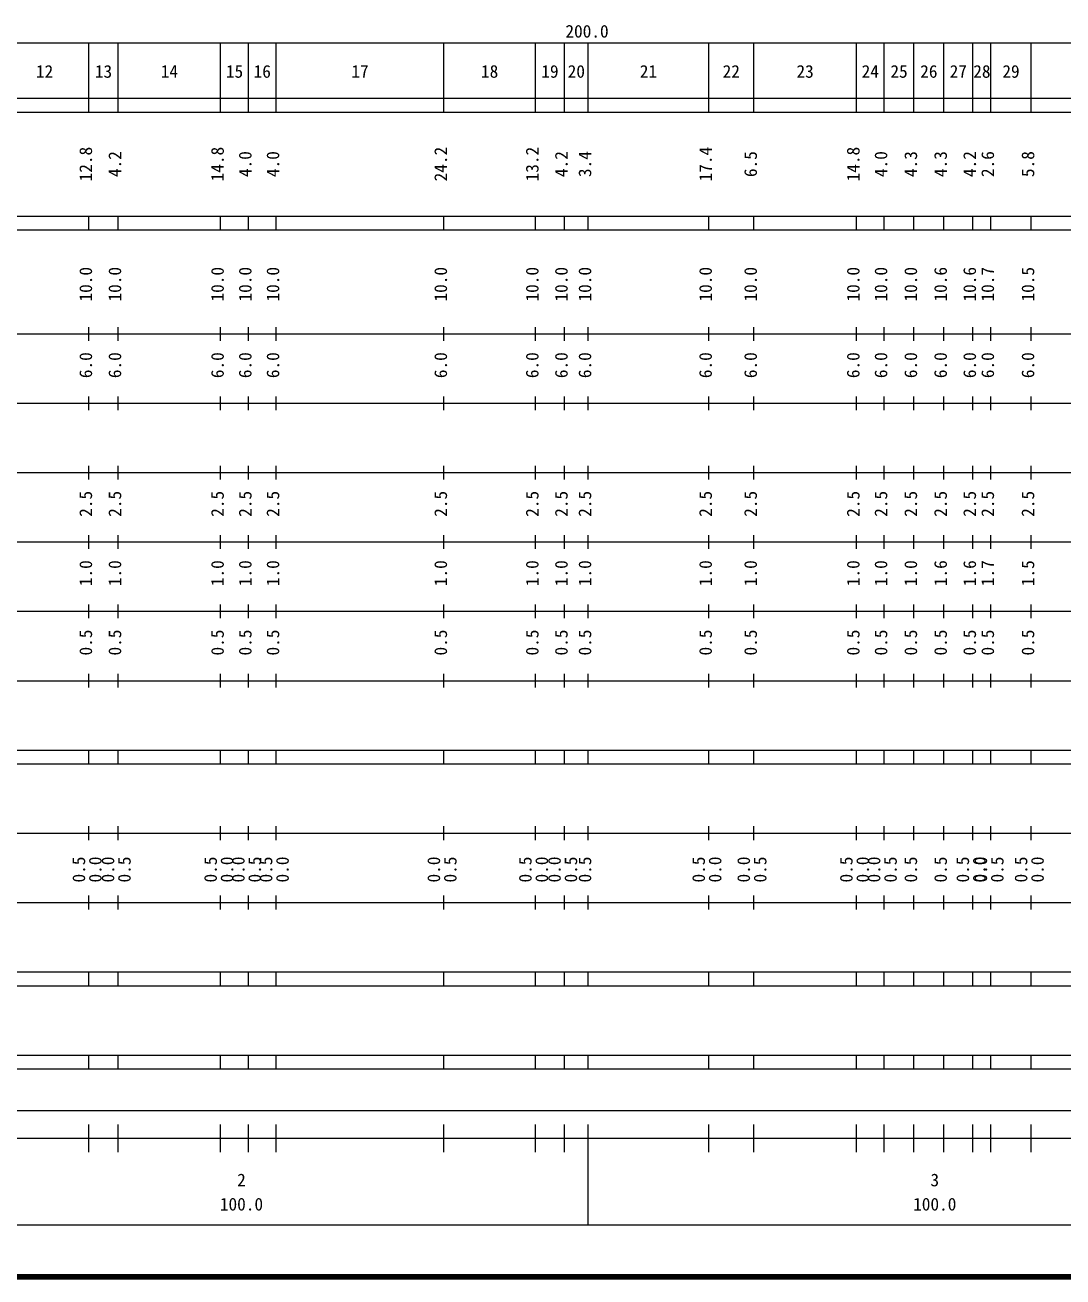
# Model space of a CAD drawing. Units: millimetres on the paper, enlarged 1000 times. Extents: x 40000 to 680000, y 20000 to 380000.
# Drawn here: x 186783 to 336494, y 20000 to 200558 of the extents above; entities that cross this region are included whole.
import ezdxf
from ezdxf.enums import TextEntityAlignment as Align

# ---------------------------------------------------------------- set-up
doc = ezdxf.new("R2010")
doc.units = ezdxf.units.MM
doc.header["$LTSCALE"] = 1000
doc.layers.add('M-TTL', color=2, linetype='Continuous', lineweight=140)
doc.layers.add('M-TTL-BAND', color=7, linetype='Continuous', lineweight=13)
doc.styles.add('ＭＳ ゴシック', font='')
doc.styles.get('ＭＳ ゴシック').set_extended_font_data('MS Gothic')

msp = doc.modelspace()

# ---------------------------------------------------------------- linework, layer by layer
at = {"layer": 'M-TTL'}
msp.add_line((40000, 20000), (680000, 20000), dxfattribs=at)
at = {"layer": 'M-TTL-BAND'}
for p, q in [((68000, 198000), (579000, 198000)), ((196000, 188000), (196000, 198000)), ((200200, 188000), (200200, 198000)), ((215000, 188000), (215000, 198000)), ((219000, 188000), (219000, 198000)), ((223000, 188000), (223000, 198000)), ((247200, 188000), (247200, 198000)), ((260400, 188000), (260400, 198000)), ((264600, 188000), (264600, 198000)), ((268000, 188000), (268000, 198000)), ((285400, 188000), (285400, 198000)), ((291900, 188000), (291900, 198000)), ((306700, 188000), (306700, 198000)), ((310700, 188000), (310700, 198000)), ((315000, 188000), (315000, 198000)), ((319300, 188000), (319300, 198000)), ((323500, 188000), (323500, 198000)), ((326100, 188000), (326100, 198000)), ((331900, 188000), (331900, 198000)), ((40000, 190000), (579000, 190000)), ((40000, 188000), (579000, 188000)), ((40000, 173000), (579000, 173000)), ((196000, 171000), (196000, 173000)), ((200200, 171000), (200200, 173000)), ((215000, 171000), (215000, 173000)), ((219000, 171000), (219000, 173000)), ((223000, 171000), (223000, 173000)), ((247200, 171000), (247200, 173000)), ((260400, 171000), (260400, 173000)), ((264600, 171000), (264600, 173000)), ((268000, 171000), (268000, 173000)), ((285400, 171000), (285400, 173000)), ((291900, 171000), (291900, 173000)), ((306700, 171000), (306700, 173000)), ((310700, 171000), (310700, 173000)), ((315000, 171000), (315000, 173000)), ((319300, 171000), (319300, 173000)), ((323500, 171000), (323500, 173000)), ((326100, 171000), (326100, 173000)), ((331900, 171000), (331900, 173000)), ((40000, 171000), (579000, 171000)), ((40000, 156000), (579000, 156000)), ((196000, 155000), (196000, 157000)), ((200200, 155000), (200200, 157000)), ((215000, 155000), (215000, 157000)), ((219000, 155000), (219000, 157000)), ((223000, 155000), (223000, 157000)), ((247200, 155000), (247200, 157000)), ((260400, 155000), (260400, 157000)), ((264600, 155000), (264600, 157000)), ((268000, 155000), (268000, 157000)), ((285400, 155000), (285400, 157000)), ((291900, 155000), (291900, 157000)), ((306700, 155000), (306700, 157000)), ((310700, 155000), (310700, 157000)), ((315000, 155000), (315000, 157000)), ((319300, 155000), (319300, 157000)), ((323500, 155000), (323500, 157000)), ((326100, 155000), (326100, 157000)), ((331900, 155000), (331900, 157000)), ((196000, 145000), (196000, 147000)), ((200200, 145000), (200200, 147000)), ((215000, 145000), (215000, 147000)), ((219000, 145000), (219000, 147000)), ((223000, 145000), (223000, 147000)), ((247200, 145000), (247200, 147000)), ((260400, 145000), (260400, 147000)), ((264600, 145000), (264600, 147000)), ((268000, 145000), (268000, 147000)), ((285400, 145000), (285400, 147000)), ((291900, 145000), (291900, 147000)), ((306700, 145000), (306700, 147000)), ((310700, 145000), (310700, 147000)), ((315000, 145000), (315000, 147000)), ((319300, 145000), (319300, 147000)), ((323500, 145000), (323500, 147000)), ((326100, 145000), (326100, 147000)), ((331900, 145000), (331900, 147000)), ((46000, 146000), (579000, 146000)), ((52000, 136000), (579000, 136000)), ((196000, 135000), (196000, 137000)), ((200200, 135000), (200200, 137000)), ((215000, 135000), (215000, 137000)), ((219000, 135000), (219000, 137000)), ((223000, 135000), (223000, 137000)), ((247200, 135000), (247200, 137000)), ((260400, 135000), (260400, 137000)), ((264600, 135000), (264600, 137000)), ((268000, 135000), (268000, 137000)), ((285400, 135000), (285400, 137000)), ((291900, 135000), (291900, 137000)), ((306700, 135000), (306700, 137000)), ((310700, 135000), (310700, 137000)), ((315000, 135000), (315000, 137000)), ((319300, 135000), (319300, 137000)), ((323500, 135000), (323500, 137000)), ((326100, 135000), (326100, 137000)), ((331900, 135000), (331900, 137000)), ((196000, 125000), (196000, 127000)), ((200200, 125000), (200200, 127000)), ((215000, 125000), (215000, 127000)), ((219000, 125000), (219000, 127000)), ((223000, 125000), (223000, 127000)), ((247200, 125000), (247200, 127000)), ((260400, 125000), (260400, 127000)), ((264600, 125000), (264600, 127000)), ((268000, 125000), (268000, 127000)), ((285400, 125000), (285400, 127000)), ((291900, 125000), (291900, 127000)), ((306700, 125000), (306700, 127000)), ((310700, 125000), (310700, 127000)), ((315000, 125000), (315000, 127000)), ((319300, 125000), (319300, 127000)), ((323500, 125000), (323500, 127000)), ((326100, 125000), (326100, 127000)), ((331900, 125000), (331900, 127000)), ((46000, 126000), (579000, 126000)), ((52000, 116000), (579000, 116000)), ((196000, 115000), (196000, 117000)), ((200200, 115000), (200200, 117000)), ((215000, 115000), (215000, 117000)), ((219000, 115000), (219000, 117000)), ((223000, 115000), (223000, 117000)), ((247200, 115000), (247200, 117000)), ((260400, 115000), (260400, 117000)), ((264600, 115000), (264600, 117000)), ((268000, 115000), (268000, 117000)), ((285400, 115000), (285400, 117000)), ((291900, 115000), (291900, 117000)), ((306700, 115000), (306700, 117000)), ((310700, 115000), (310700, 117000)), ((315000, 115000), (315000, 117000)), ((319300, 115000), (319300, 117000)), ((323500, 115000), (323500, 117000)), ((326100, 115000), (326100, 117000)), ((331900, 115000), (331900, 117000)), ((196000, 105000), (196000, 107000)), ((200200, 105000), (200200, 107000)), ((215000, 105000), (215000, 107000)), ((219000, 105000), (219000, 107000)), ((223000, 105000), (223000, 107000)), ((247200, 105000), (247200, 107000)), ((260400, 105000), (260400, 107000)), ((264600, 105000), (264600, 107000)), ((268000, 105000), (268000, 107000)), ((285400, 105000), (285400, 107000)), ((291900, 105000), (291900, 107000)), ((306700, 105000), (306700, 107000)), ((310700, 105000), (310700, 107000)), ((315000, 105000), (315000, 107000)), ((319300, 105000), (319300, 107000)), ((323500, 105000), (323500, 107000)), ((326100, 105000), (326100, 107000)), ((331900, 105000), (331900, 107000)), ((46000, 106000), (579000, 106000)), ((40000, 96000), (579000, 96000)), ((196000, 94000), (196000, 96000)), ((200200, 94000), (200200, 96000)), ((215000, 94000), (215000, 96000)), ((219000, 94000), (219000, 96000)), ((223000, 94000), (223000, 96000)), ((247200, 94000), (247200, 96000)), ((260400, 94000), (260400, 96000)), ((264600, 94000), (264600, 96000)), ((268000, 94000), (268000, 96000)), ((285400, 94000), (285400, 96000)), ((291900, 94000), (291900, 96000)), ((306700, 94000), (306700, 96000)), ((310700, 94000), (310700, 96000)), ((315000, 94000), (315000, 96000)), ((319300, 94000), (319300, 96000)), ((323500, 94000), (323500, 96000)), ((326100, 94000), (326100, 96000)), ((331900, 94000), (331900, 96000)), ((40000, 94000), (579000, 94000)), ((196000, 83000), (196000, 85000)), ((200200, 83000), (200200, 85000)), ((215000, 83000), (215000, 85000)), ((219000, 83000), (219000, 85000)), ((223000, 83000), (223000, 85000)), ((247200, 83000), (247200, 85000)), ((260400, 83000), (260400, 85000)), ((264600, 83000), (264600, 85000)), ((268000, 83000), (268000, 85000)), ((285400, 83000), (285400, 85000)), ((291900, 83000), (291900, 85000)), ((306700, 83000), (306700, 85000)), ((310700, 83000), (310700, 85000)), ((315000, 83000), (315000, 85000)), ((319300, 83000), (319300, 85000)), ((323500, 83000), (323500, 85000)), ((326100, 83000), (326100, 85000)), ((331900, 83000), (331900, 85000)), ((49000, 84000), (579000, 84000)), ((196000, 73000), (196000, 75000)), ((200200, 73000), (200200, 75000)), ((215000, 73000), (215000, 75000)), ((219000, 73000), (219000, 75000)), ((223000, 73000), (223000, 75000)), ((247200, 73000), (247200, 75000)), ((260400, 73000), (260400, 75000)), ((264600, 73000), (264600, 75000)), ((268000, 73000), (268000, 75000)), ((285400, 73000), (285400, 75000)), ((291900, 73000), (291900, 75000)), ((306700, 73000), (306700, 75000)), ((310700, 73000), (310700, 75000)), ((315000, 73000), (315000, 75000)), ((319300, 73000), (319300, 75000)), ((323500, 73000), (323500, 75000)), ((326100, 73000), (326100, 75000)), ((331900, 73000), (331900, 75000)), ((40000, 74000), (579000, 74000)), ((40000, 64000), (579000, 64000)), ((196000, 62000), (196000, 64000)), ((200200, 62000), (200200, 64000)), ((215000, 62000), (215000, 64000)), ((219000, 62000), (219000, 64000)), ((223000, 62000), (223000, 64000)), ((247200, 62000), (247200, 64000)), ((260400, 62000), (260400, 64000)), ((264600, 62000), (264600, 64000)), ((268000, 62000), (268000, 64000)), ((285400, 62000), (285400, 64000)), ((291900, 62000), (291900, 64000)), ((306700, 62000), (306700, 64000)), ((310700, 62000), (310700, 64000)), ((315000, 62000), (315000, 64000)), ((319300, 62000), (319300, 64000)), ((323500, 62000), (323500, 64000)), ((326100, 62000), (326100, 64000)), ((331900, 62000), (331900, 64000)), ((40000, 62000), (579000, 62000)), ((40000, 52000), (579000, 52000)), ((196000, 50000), (196000, 52000)), ((200200, 50000), (200200, 52000)), ((215000, 50000), (215000, 52000)), ((219000, 50000), (219000, 52000)), ((223000, 50000), (223000, 52000)), ((247200, 50000), (247200, 52000)), ((260400, 50000), (260400, 52000)), ((264600, 50000), (264600, 52000)), ((268000, 50000), (268000, 52000)), ((285400, 50000), (285400, 52000)), ((291900, 50000), (291900, 52000)), ((306700, 50000), (306700, 52000)), ((310700, 50000), (310700, 52000)), ((315000, 50000), (315000, 52000)), ((319300, 50000), (319300, 52000)), ((323500, 50000), (323500, 52000)), ((326100, 50000), (326100, 52000)), ((331900, 50000), (331900, 52000)), ((40000, 50000), (579000, 50000)), ((71000, 44000), (553000, 44000)), ((196000, 38000), (196000, 42000)), ((200200, 38000), (200200, 42000)), ((215000, 38000), (215000, 42000)), ((219000, 38000), (219000, 42000)), ((223000, 38000), (223000, 42000)), ((247200, 38000), (247200, 42000)), ((260400, 38000), (260400, 42000)), ((264600, 38000), (264600, 42000)), ((268000, 27500), (268000, 42000)), ((285400, 38000), (285400, 42000)), ((291900, 38000), (291900, 42000)), ((306700, 38000), (306700, 42000)), ((310700, 38000), (310700, 42000)), ((315000, 38000), (315000, 42000)), ((319300, 38000), (319300, 42000)), ((323500, 38000), (323500, 42000)), ((326100, 38000), (326100, 42000)), ((331900, 38000), (331900, 42000)), ((40000, 40000), (579000, 40000)), ((68000, 27500), (579000, 27500))]:
    msp.add_line(p, q, dxfattribs=at)

# ---------------------------------------------------------------- texts
at = {"layer": 'M-TTL-BAND', "style": 'ＭＳ ゴシック'}
for s, p in [('200.0', (267844, 198195)), ('12', (189600, 192405)), ('13', (198100, 192405)), ('14', (207600, 192405)), ('15', (217000, 192405)), ('16', (221000, 192405)), ('17', (235100, 192405)), ('18', (253800, 192405)), ('19', (262500, 192405)), ('20', (266300, 192405)), ('21', (276700, 192405)), ('22', (288650, 192405)), ('23', (299300, 192405)), ('24', (308700, 192405)), ('25', (312850, 192405)), ('26', (317150, 192405)), ('27', (321400, 192405)), ('28', (324800, 192405)), ('29', (329000, 192405)), ('2', (218000, 32523)), ('3', (318000, 32523)), ('100.0', (218000, 29033)), ('100.0', (318000, 29033))]:
    msp.add_text(s, height=1833, dxfattribs=at).set_placement(p, align=Align.BOTTOM_CENTER)
for s, p in [('12.8', (197000, 180500)), ('14.8', (216000, 180500)), ('24.2', (248200, 180500)), ('13.2', (261400, 180500)), ('17.4', (286400, 180500)), ('14.8', (307700, 180500)), ('4.2', (201200, 180500)), ('4.0', (220000, 180500)), ('4.0', (224000, 180500)), ('4.2', (265600, 180500)), ('3.4', (269000, 180500)), ('6.5', (292900, 180500)), ('4.0', (311700, 180500)), ('4.3', (316000, 180500)), ('4.3', (320300, 180500)), ('4.2', (324500, 180500)), ('2.6', (327100, 180500)), ('5.8', (332900, 180500)), ('10.0', (197000, 163174)), ('10.0', (201200, 163174)), ('10.0', (216000, 163174)), ('10.0', (220000, 163174)), ('10.0', (224000, 163174)), ('10.0', (248200, 163174)), ('10.0', (261400, 163174)), ('10.0', (265600, 163174)), ('10.0', (269000, 163174)), ('10.0', (286400, 163174)), ('10.0', (292900, 163174)), ('10.0', (307700, 163174)), ('10.0', (311700, 163174)), ('10.0', (316000, 163174)), ('10.6', (320300, 163174)), ('10.6', (324500, 163174)), ('10.7', (327100, 163174)), ('10.5', (332900, 163174)), ('6.0', (197000, 151500)), ('6.0', (201200, 151500)), ('6.0', (216000, 151500)), ('6.0', (220000, 151500)), ('6.0', (224000, 151500)), ('6.0', (248200, 151500)), ('6.0', (261400, 151500)), ('6.0', (265600, 151500)), ('6.0', (269000, 151500)), ('6.0', (286400, 151500)), ('6.0', (292900, 151500)), ('6.0', (307700, 151500)), ('6.0', (311700, 151500)), ('6.0', (316000, 151500)), ('6.0', (320300, 151500)), ('6.0', (324500, 151500)), ('6.0', (327100, 151500)), ('6.0', (332900, 151500)), ('2.5', (197000, 131500)), ('2.5', (201200, 131500)), ('2.5', (216000, 131500)), ('2.5', (220000, 131500)), ('2.5', (224000, 131500)), ('2.5', (248200, 131500)), ('2.5', (261400, 131500)), ('2.5', (265600, 131500)), ('2.5', (269000, 131500)), ('2.5', (286400, 131500)), ('2.5', (292900, 131500)), ('2.5', (307700, 131500)), ('2.5', (311700, 131500)), ('2.5', (316000, 131500)), ('2.5', (320300, 131500)), ('2.5', (324500, 131500)), ('2.5', (327100, 131500)), ('2.5', (332900, 131500)), ('1.0', (197000, 121500)), ('1.0', (201200, 121500)), ('1.0', (216000, 121500)), ('1.0', (220000, 121500)), ('1.0', (224000, 121500)), ('1.0', (248200, 121500)), ('1.0', (261400, 121500)), ('1.0', (265600, 121500)), ('1.0', (269000, 121500)), ('1.0', (286400, 121500)), ('1.0', (292900, 121500)), ('1.0', (307700, 121500)), ('1.0', (311700, 121500)), ('1.0', (316000, 121500)), ('1.6', (320300, 121500)), ('1.6', (324500, 121500)), ('1.7', (327100, 121500)), ('1.5', (332900, 121500)), ('0.5', (197000, 111500)), ('0.5', (201200, 111500)), ('0.5', (216000, 111500)), ('0.5', (220000, 111500)), ('0.5', (224000, 111500)), ('0.5', (248200, 111500)), ('0.5', (261400, 111500)), ('0.5', (265600, 111500)), ('0.5', (269000, 111500)), ('0.5', (286400, 111500)), ('0.5', (292900, 111500)), ('0.5', (307700, 111500)), ('0.5', (311700, 111500)), ('0.5', (316000, 111500)), ('0.5', (320300, 111500)), ('0.5', (324500, 111500)), ('0.5', (327100, 111500)), ('0.5', (332900, 111500)), ('0.5', (196000, 78764)), ('0.0', (198370, 78764)), ('0.0', (200200, 78764)), ('0.5', (202570, 78764)), ('0.5', (215000, 78764)), ('0.0', (217370, 78764)), ('0.0', (219000, 78764)), ('0.5', (221370, 78764)), ('0.5', (223000, 78764)), ('0.0', (225370, 78764)), ('0.0', (247200, 78764)), ('0.5', (249570, 78764)), ('0.5', (260400, 78764)), ('0.0', (262770, 78764)), ('0.0', (264600, 78764)), ('0.5', (266970, 78764)), ('0.5', (269000, 78764)), ('0.5', (285400, 78764)), ('0.0', (287770, 78764)), ('0.0', (291900, 78764)), ('0.5', (294270, 78764)), ('0.5', (306700, 78764)), ('0.0', (309070, 78764)), ('0.0', (310700, 78764)), ('0.5', (313070, 78764)), ('0.5', (316000, 78764)), ('0.5', (320300, 78764)), ('0.5', (323500, 78764)), ('0.0', (325870, 78764)), ('0.0', (326100, 78764)), ('0.5', (328470, 78764)), ('0.5', (331900, 78764)), ('0.0', (334270, 78764))]:
    msp.add_text(s, height=1833, rotation=90, dxfattribs=at).set_placement(p, align=Align.BOTTOM_CENTER)

doc.saveas('drawing.dxf')
